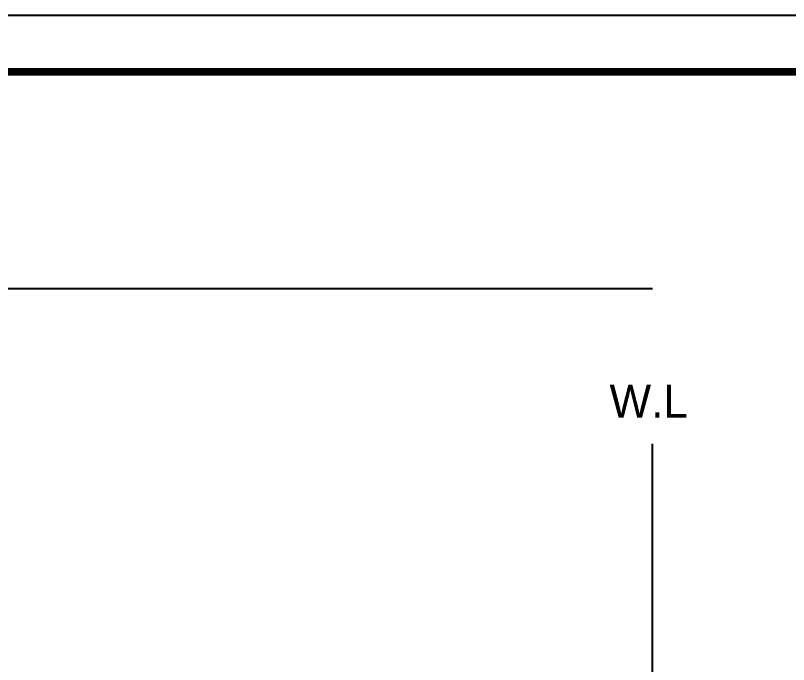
# Model space of a CAD drawing. Extents: x 1168 to 2296, y 0 to 827.
# Drawn here: x 1768.9 to 2032.5, y 605.3 to 826.8 of the extents above; entities that cross this region are included whole.
import ezdxf

# ---------------------------------------------------------------- set-up
doc = ezdxf.new("R2010")
doc.units = 0
doc.header["$LTSCALE"] = 10
doc.header["$MEASUREMENT"] = 0
doc.layers.get('0').update_dxf_attribs({"linetype": 'CONTINUOUS'})
doc.layers.add('치수선', color=7, linetype='CONTINUOUS', lineweight=20)
doc.styles.add('Daelim Dimension', font='')
doc.styles.get('Daelim Dimension').set_extended_font_data('나눔고딕')

msp = doc.modelspace()

# ---------------------------------------------------------------- linework, layer by layer
at = {"lineweight": -3, "ltscale": 0.5}
msp.add_line((1302.03, 733.62), (1986.1, 733.62), dxfattribs=at)
msp.add_lwpolyline([(1167.75, 0), (2296.15, 0), (2296.15, 826.8), (1167.75, 826.8)], close=True, dxfattribs=at)
at = {"color": 5, "linetype": 'ByBlock', "lineweight": -3, "const_width": 2.6}
msp.add_lwpolyline([(1185.9, 35.4), (2277.9, 35.4), (2277.9, 807.6), (1185.9, 807.6)], close=True, dxfattribs=at)
at = {"layer": '치수선', "lineweight": -3}
msp.add_line((1986.1, 114.1), (1986.1, 680.63), dxfattribs=at)

# ---------------------------------------------------------------- texts
at = {"layer": '치수선', "lineweight": -3, "insert": (1998.22, 700.81), "char_height": 11.25, "attachment_point": 3, "style": 'Daelim Dimension'}
msp.add_mtext_dynamic_manual_height_columns('W.L', width=17.4109, gutter_width=12.5, heights=[0], dxfattribs=at)

doc.saveas('drawing.dxf')
